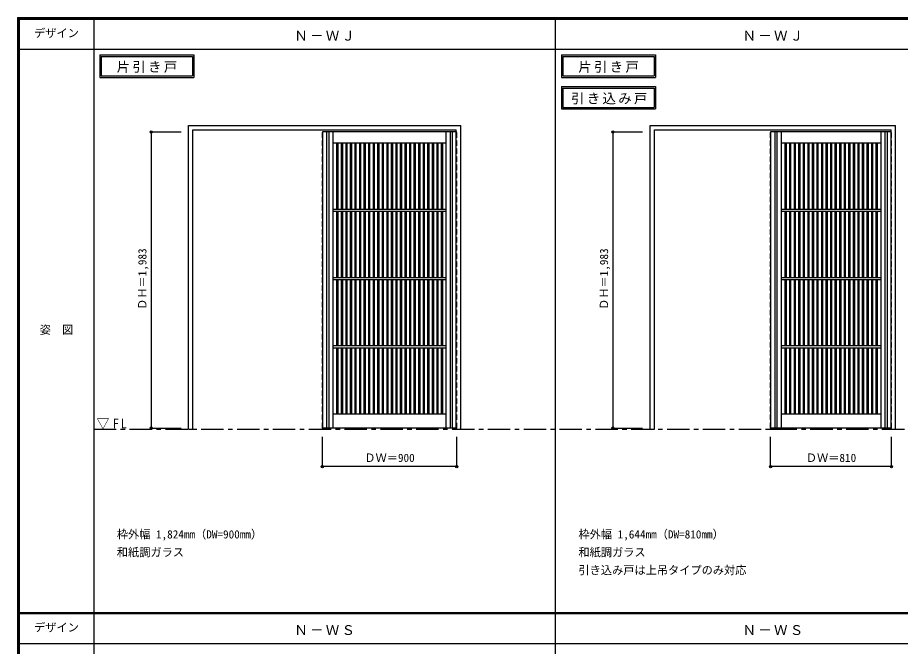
# Model space of a CAD drawing. Units: millimetres, scale not verified. Extents: x -6000 to 5700, y -4307 to 4260.
# Drawn here: x -6000 to -87, y -36 to 4175 of the extents above; entities that cross this region are included whole.
import ezdxf
from ezdxf.enums import TextEntityAlignment as Align

# ---------------------------------------------------------------- set-up
doc = ezdxf.new("R2010")
doc.units = ezdxf.units.MM
doc.header["$LTSCALE"] = 30
doc.header["$PDMODE"] = 32
doc.header["$PDSIZE"] = 15
doc.linetypes.add('CHAIN1', pattern=[8, 5, -1, 1, -1])
doc.linetypes.add('DASHED1', pattern=[1.8, 1.2, -0.6])
for name, color, linetype in [('0-1_通り芯', 7, 'CHAIN1'), ('0-2_扉', 4, 'DASHED1'), ('0-3_仕上げ', 3, 'Continuous'), ('0-4_枠', 3, 'Continuous'), ('0-A_文字', 7, 'Continuous'), ('0-B_寸法', 7, 'Continuous'), ('F-1_枠', 6, 'Continuous'), ('F-A_文字', 7, 'Continuous')]:
    doc.layers.add(name, color=color, linetype=linetype)
doc.styles.add('ＭＳ ゴシック', font='')
doc.styles.get('ＭＳ ゴシック').set_extended_font_data('MS Gothic')

msp = doc.modelspace()

# ---------------------------------------------------------------- linework, layer by layer
at = {"layer": '0-1_通り芯'}
msp.add_line((-5490, 1418), (3233.5, 1418), dxfattribs=at)
at = {"layer": '0-2_扉'}
for p, q in [((-3958.75, 3409.5), (-3958.75, 3405.5)), ((-3061.75, 3409.5), (-3058.75, 3409.5)), ((-3058.75, 1426.5), (-3058.75, 3409.5)), ((-956.25, 3409.5), (-956.25, 3405.5)), ((-149.25, 3409.5), (-146.25, 3409.5)), ((-3061.75, 1426.5), (-3058.75, 1426.5))]:
    msp.add_line(p, q, dxfattribs=at)
at = {"layer": '0-2_扉', "color": 3, "linetype": 'Continuous'}
for p, q in [((-3061.75, 3409.5), (-3958.75, 3409.5)), ((-3958.75, 3409.5), (-3958.75, 1426.5)), ((-956.25, 3409.5), (-956.25, 1426.5)), ((-149.25, 3409.5), (-956.25, 3409.5)), ((-3061.75, 1426.5), (-3958.75, 1426.5)), ((-149.25, 1426.5), (-956.25, 1426.5))]:
    msp.add_line(p, q, dxfattribs=at)
at = {"layer": '0-2_扉'}
msp.add_lwpolyline([(-149.25, 1426.5), (-146.25, 1426.5), (-146.25, 3409.5)], dxfattribs=at)
at = {"layer": '0-3_仕上げ'}
for p, q in [((-3931.25, 3409.5), (-3931.25, 1426.5)), ((-3916.25, 3409.5), (-3916.25, 1426.5)), ((-3101.25, 1426.5), (-3101.25, 3409.5)), ((-3086.25, 1426.5), (-3086.25, 3409.5)), ((-928.75, 3409.5), (-928.75, 1426.5)), ((-913.75, 3409.5), (-913.75, 1426.5)), ((-188.75, 1426.5), (-188.75, 3409.5)), ((-173.75, 1426.5), (-173.75, 3409.5)), ((-3863.5, 3333.5), (-3863.5, 2891)), ((-3855.5, 3333.5), (-3855.5, 2891)), ((-3833, 3333.5), (-3833, 2891)), ((-3825, 3333.5), (-3825, 2891)), ((-3802.5, 3333.5), (-3802.5, 2891)), ((-3794.5, 3333.5), (-3794.5, 2891)), ((-3772, 3333.5), (-3772, 2891)), ((-3764, 3333.5), (-3764, 2891)), ((-3741.5, 3333.5), (-3741.5, 2891)), ((-3733.5, 3333.5), (-3733.5, 2891)), ((-3711, 3333.5), (-3711, 2891)), ((-3703, 3333.5), (-3703, 2891)), ((-3680.5, 3333.5), (-3680.5, 2891)), ((-3672.5, 3333.5), (-3672.5, 2891)), ((-3650, 3333.5), (-3650, 2891)), ((-3642, 3333.5), (-3642, 2891)), ((-3619.5, 3333.5), (-3619.5, 2891)), ((-3611.5, 3333.5), (-3611.5, 2891)), ((-3589, 3333.5), (-3589, 2891)), ((-3581, 3333.5), (-3581, 2891)), ((-3558.5, 3333.5), (-3558.5, 2891)), ((-3550.5, 3333.5), (-3550.5, 2891)), ((-3528, 3333.5), (-3528, 2891)), ((-3520, 3333.5), (-3520, 2891)), ((-3497.5, 3333.5), (-3497.5, 2891)), ((-3489.5, 3333.5), (-3489.5, 2891)), ((-3467, 3333.5), (-3467, 2891)), ((-3459, 3333.5), (-3459, 2891)), ((-3436.5, 3333.5), (-3436.5, 2891)), ((-3428.5, 3333.5), (-3428.5, 2891)), ((-3406, 3333.5), (-3406, 2891)), ((-3398, 3333.5), (-3398, 2891)), ((-3375.5, 3333.5), (-3375.5, 2891)), ((-3367.5, 3333.5), (-3367.5, 2891)), ((-3345, 3333.5), (-3345, 2891)), ((-3337, 3333.5), (-3337, 2891)), ((-3314.5, 3333.5), (-3314.5, 2891)), ((-3306.5, 3333.5), (-3306.5, 2891)), ((-3284, 3333.5), (-3284, 2891)), ((-3276, 3333.5), (-3276, 2891)), ((-3253.5, 3333.5), (-3253.5, 2891)), ((-3245.5, 3333.5), (-3245.5, 2891)), ((-3223, 3333.5), (-3223, 2891)), ((-3215, 3333.5), (-3215, 2891)), ((-3192.5, 3333.5), (-3192.5, 2891)), ((-3184.5, 3333.5), (-3184.5, 2891)), ((-3162, 3333.5), (-3162, 2891)), ((-3154, 3333.5), (-3154, 2891)), ((-860.25, 3333.5), (-860.25, 2891)), ((-852.25, 3333.5), (-852.25, 2891)), ((-829.75, 3333.5), (-829.75, 2891)), ((-821.75, 3333.5), (-821.75, 2891)), ((-799.25, 3333.5), (-799.25, 2891)), ((-791.25, 3333.5), (-791.25, 2891)), ((-768.75, 3333.5), (-768.75, 2891)), ((-760.75, 3333.5), (-760.75, 2891)), ((-738.25, 3333.5), (-738.25, 2891)), ((-730.25, 3333.5), (-730.25, 2891)), ((-707.75, 3333.5), (-707.75, 2891)), ((-699.75, 3333.5), (-699.75, 2891)), ((-677.25, 3333.5), (-677.25, 2891)), ((-669.25, 3333.5), (-669.25, 2891)), ((-646.75, 3333.5), (-646.75, 2891)), ((-638.75, 3333.5), (-638.75, 2891)), ((-616.25, 3333.5), (-616.25, 2891)), ((-608.25, 3333.5), (-608.25, 2891)), ((-585.75, 3333.5), (-585.75, 2891)), ((-577.75, 3333.5), (-577.75, 2891)), ((-555.25, 3333.5), (-555.25, 2891)), ((-547.25, 3333.5), (-547.25, 2891)), ((-524.75, 3333.5), (-524.75, 2891)), ((-516.75, 3333.5), (-516.75, 2891)), ((-494.25, 3333.5), (-494.25, 2891)), ((-486.25, 3333.5), (-486.25, 2891)), ((-463.75, 3333.5), (-463.75, 2891)), ((-455.75, 3333.5), (-455.75, 2891)), ((-433.25, 3333.5), (-433.25, 2891)), ((-425.25, 3333.5), (-425.25, 2891)), ((-402.75, 3333.5), (-402.75, 2891)), ((-394.75, 3333.5), (-394.75, 2891)), ((-372.25, 3333.5), (-372.25, 2891)), ((-364.25, 3333.5), (-364.25, 2891)), ((-341.75, 3333.5), (-341.75, 2891)), ((-333.75, 3333.5), (-333.75, 2891)), ((-311.25, 3333.5), (-311.25, 2891)), ((-303.25, 3333.5), (-303.25, 2891)), ((-280.75, 3333.5), (-280.75, 2891)), ((-272.75, 3333.5), (-272.75, 2891)), ((-250.25, 3333.5), (-250.25, 2891)), ((-242.25, 3333.5), (-242.25, 2891)), ((-3128.75, 2891), (-3888.75, 2891)), ((-3128.75, 2876), (-3888.75, 2876)), ((-3863.5, 2876), (-3863.5, 2433.5)), ((-3855.5, 2876), (-3855.5, 2433.5)), ((-3833, 2876), (-3833, 2433.5)), ((-3825, 2876), (-3825, 2433.5)), ((-3802.5, 2876), (-3802.5, 2433.5)), ((-3794.5, 2876), (-3794.5, 2433.5)), ((-3772, 2876), (-3772, 2433.5)), ((-3764, 2876), (-3764, 2433.5)), ((-3741.5, 2876), (-3741.5, 2433.5)), ((-3733.5, 2876), (-3733.5, 2433.5)), ((-3711, 2876), (-3711, 2433.5)), ((-3703, 2876), (-3703, 2433.5)), ((-3680.5, 2876), (-3680.5, 2433.5)), ((-3672.5, 2876), (-3672.5, 2433.5)), ((-3650, 2876), (-3650, 2433.5)), ((-3642, 2876), (-3642, 2433.5)), ((-3619.5, 2876), (-3619.5, 2433.5)), ((-3611.5, 2876), (-3611.5, 2433.5)), ((-3589, 2876), (-3589, 2433.5)), ((-3581, 2876), (-3581, 2433.5)), ((-3558.5, 2876), (-3558.5, 2433.5)), ((-3550.5, 2876), (-3550.5, 2433.5)), ((-3528, 2876), (-3528, 2433.5)), ((-3520, 2876), (-3520, 2433.5)), ((-3497.5, 2876), (-3497.5, 2433.5)), ((-3489.5, 2876), (-3489.5, 2433.5)), ((-3467, 2876), (-3467, 2433.5)), ((-3459, 2876), (-3459, 2433.5)), ((-3436.5, 2876), (-3436.5, 2433.5)), ((-3428.5, 2876), (-3428.5, 2433.5)), ((-3406, 2876), (-3406, 2433.5)), ((-3398, 2876), (-3398, 2433.5)), ((-3375.5, 2876), (-3375.5, 2433.5)), ((-3367.5, 2876), (-3367.5, 2433.5)), ((-3345, 2876), (-3345, 2433.5)), ((-3337, 2876), (-3337, 2433.5)), ((-3314.5, 2876), (-3314.5, 2433.5)), ((-3306.5, 2876), (-3306.5, 2433.5)), ((-3284, 2876), (-3284, 2433.5)), ((-3276, 2876), (-3276, 2433.5)), ((-3253.5, 2876), (-3253.5, 2433.5)), ((-3245.5, 2876), (-3245.5, 2433.5)), ((-3223, 2876), (-3223, 2433.5)), ((-3215, 2876), (-3215, 2433.5)), ((-3192.5, 2876), (-3192.5, 2433.5)), ((-3184.5, 2876), (-3184.5, 2433.5)), ((-3162, 2876), (-3162, 2433.5)), ((-3154, 2876), (-3154, 2433.5)), ((-216.25, 2891), (-886.25, 2891)), ((-216.25, 2876), (-886.25, 2876)), ((-860.25, 2876), (-860.25, 2433.5)), ((-852.25, 2876), (-852.25, 2433.5)), ((-829.75, 2876), (-829.75, 2433.5)), ((-821.75, 2876), (-821.75, 2433.5)), ((-799.25, 2876), (-799.25, 2433.5)), ((-791.25, 2876), (-791.25, 2433.5)), ((-768.75, 2876), (-768.75, 2433.5)), ((-760.75, 2876), (-760.75, 2433.5)), ((-738.25, 2876), (-738.25, 2433.5)), ((-730.25, 2876), (-730.25, 2433.5)), ((-707.75, 2876), (-707.75, 2433.5)), ((-699.75, 2876), (-699.75, 2433.5)), ((-677.25, 2876), (-677.25, 2433.5)), ((-669.25, 2876), (-669.25, 2433.5)), ((-646.75, 2876), (-646.75, 2433.5)), ((-638.75, 2876), (-638.75, 2433.5)), ((-616.25, 2876), (-616.25, 2433.5)), ((-608.25, 2876), (-608.25, 2433.5)), ((-585.75, 2876), (-585.75, 2433.5)), ((-577.75, 2876), (-577.75, 2433.5)), ((-555.25, 2876), (-555.25, 2433.5)), ((-547.25, 2876), (-547.25, 2433.5)), ((-524.75, 2876), (-524.75, 2433.5)), ((-516.75, 2876), (-516.75, 2433.5)), ((-494.25, 2876), (-494.25, 2433.5)), ((-486.25, 2876), (-486.25, 2433.5)), ((-463.75, 2876), (-463.75, 2433.5)), ((-455.75, 2876), (-455.75, 2433.5)), ((-433.25, 2876), (-433.25, 2433.5)), ((-425.25, 2876), (-425.25, 2433.5)), ((-402.75, 2876), (-402.75, 2433.5)), ((-394.75, 2876), (-394.75, 2433.5)), ((-372.25, 2876), (-372.25, 2433.5)), ((-364.25, 2876), (-364.25, 2433.5)), ((-341.75, 2876), (-341.75, 2433.5)), ((-333.75, 2876), (-333.75, 2433.5)), ((-311.25, 2876), (-311.25, 2433.5)), ((-303.25, 2876), (-303.25, 2433.5)), ((-280.75, 2876), (-280.75, 2433.5)), ((-272.75, 2876), (-272.75, 2433.5)), ((-250.25, 2876), (-250.25, 2433.5)), ((-242.25, 2876), (-242.25, 2433.5)), ((-3128.75, 2433.5), (-3888.75, 2433.5)), ((-216.25, 2433.5), (-886.25, 2433.5)), ((-3128.75, 2418.5), (-3888.75, 2418.5)), ((-3863.5, 2418.5), (-3863.5, 1976)), ((-3855.5, 2418.5), (-3855.5, 1976)), ((-3833, 2418.5), (-3833, 1976)), ((-3825, 2418.5), (-3825, 1976)), ((-3802.5, 2418.5), (-3802.5, 1976)), ((-3794.5, 2418.5), (-3794.5, 1976)), ((-3772, 2418.5), (-3772, 1976)), ((-3764, 2418.5), (-3764, 1976)), ((-3741.5, 2418.5), (-3741.5, 1976)), ((-3733.5, 2418.5), (-3733.5, 1976)), ((-3711, 2418.5), (-3711, 1976)), ((-3703, 2418.5), (-3703, 1976)), ((-3680.5, 2418.5), (-3680.5, 1976)), ((-3672.5, 2418.5), (-3672.5, 1976)), ((-3650, 2418.5), (-3650, 1976)), ((-3642, 2418.5), (-3642, 1976)), ((-3619.5, 2418.5), (-3619.5, 1976)), ((-3611.5, 2418.5), (-3611.5, 1976)), ((-3589, 2418.5), (-3589, 1976)), ((-3581, 2418.5), (-3581, 1976)), ((-3558.5, 2418.5), (-3558.5, 1976)), ((-3550.5, 2418.5), (-3550.5, 1976)), ((-3528, 2418.5), (-3528, 1976)), ((-3520, 2418.5), (-3520, 1976)), ((-3497.5, 2418.5), (-3497.5, 1976)), ((-3489.5, 2418.5), (-3489.5, 1976)), ((-3467, 2418.5), (-3467, 1976)), ((-3459, 2418.5), (-3459, 1976)), ((-3436.5, 2418.5), (-3436.5, 1976)), ((-3428.5, 2418.5), (-3428.5, 1976)), ((-3406, 2418.5), (-3406, 1976)), ((-3398, 2418.5), (-3398, 1976)), ((-3375.5, 2418.5), (-3375.5, 1976)), ((-3367.5, 2418.5), (-3367.5, 1976)), ((-3345, 2418.5), (-3345, 1976)), ((-3337, 2418.5), (-3337, 1976)), ((-3314.5, 2418.5), (-3314.5, 1976)), ((-3306.5, 2418.5), (-3306.5, 1976)), ((-3284, 2418.5), (-3284, 1976)), ((-3276, 2418.5), (-3276, 1976)), ((-3253.5, 2418.5), (-3253.5, 1976)), ((-3245.5, 2418.5), (-3245.5, 1976)), ((-3223, 2418.5), (-3223, 1976)), ((-3215, 2418.5), (-3215, 1976)), ((-3192.5, 2418.5), (-3192.5, 1976)), ((-3184.5, 2418.5), (-3184.5, 1976)), ((-3162, 2418.5), (-3162, 1976)), ((-3154, 2418.5), (-3154, 1976)), ((-216.25, 2418.5), (-886.25, 2418.5)), ((-860.25, 2418.5), (-860.25, 1976)), ((-852.25, 2418.5), (-852.25, 1976)), ((-829.75, 2418.5), (-829.75, 1976)), ((-821.75, 2418.5), (-821.75, 1976)), ((-799.25, 2418.5), (-799.25, 1976)), ((-791.25, 2418.5), (-791.25, 1976)), ((-768.75, 2418.5), (-768.75, 1976)), ((-760.75, 2418.5), (-760.75, 1976)), ((-738.25, 2418.5), (-738.25, 1976)), ((-730.25, 2418.5), (-730.25, 1976)), ((-707.75, 2418.5), (-707.75, 1976)), ((-699.75, 2418.5), (-699.75, 1976)), ((-677.25, 2418.5), (-677.25, 1976)), ((-669.25, 2418.5), (-669.25, 1976)), ((-646.75, 2418.5), (-646.75, 1976)), ((-638.75, 2418.5), (-638.75, 1976)), ((-616.25, 2418.5), (-616.25, 1976)), ((-608.25, 2418.5), (-608.25, 1976)), ((-585.75, 2418.5), (-585.75, 1976)), ((-577.75, 2418.5), (-577.75, 1976)), ((-555.25, 2418.5), (-555.25, 1976)), ((-547.25, 2418.5), (-547.25, 1976)), ((-524.75, 2418.5), (-524.75, 1976)), ((-516.75, 2418.5), (-516.75, 1976)), ((-494.25, 2418.5), (-494.25, 1976)), ((-486.25, 2418.5), (-486.25, 1976)), ((-463.75, 2418.5), (-463.75, 1976)), ((-455.75, 2418.5), (-455.75, 1976)), ((-433.25, 2418.5), (-433.25, 1976)), ((-425.25, 2418.5), (-425.25, 1976)), ((-402.75, 2418.5), (-402.75, 1976)), ((-394.75, 2418.5), (-394.75, 1976)), ((-372.25, 2418.5), (-372.25, 1976)), ((-364.25, 2418.5), (-364.25, 1976)), ((-341.75, 2418.5), (-341.75, 1976)), ((-333.75, 2418.5), (-333.75, 1976)), ((-311.25, 2418.5), (-311.25, 1976)), ((-303.25, 2418.5), (-303.25, 1976)), ((-280.75, 2418.5), (-280.75, 1976)), ((-272.75, 2418.5), (-272.75, 1976)), ((-250.25, 2418.5), (-250.25, 1976)), ((-242.25, 2418.5), (-242.25, 1976)), ((-3128.75, 1976), (-3888.75, 1976)), ((-3128.75, 1961), (-3888.75, 1961)), ((-3863.5, 1961), (-3863.5, 1518.5)), ((-3855.5, 1961), (-3855.5, 1518.5)), ((-3833, 1961), (-3833, 1518.5)), ((-3825, 1961), (-3825, 1518.5)), ((-3802.5, 1961), (-3802.5, 1518.5)), ((-3794.5, 1961), (-3794.5, 1518.5)), ((-3772, 1961), (-3772, 1518.5)), ((-3764, 1961), (-3764, 1518.5)), ((-3741.5, 1961), (-3741.5, 1518.5)), ((-3733.5, 1961), (-3733.5, 1518.5)), ((-3711, 1961), (-3711, 1518.5)), ((-3703, 1961), (-3703, 1518.5)), ((-3680.5, 1961), (-3680.5, 1518.5)), ((-3672.5, 1961), (-3672.5, 1518.5)), ((-3650, 1961), (-3650, 1518.5)), ((-3642, 1961), (-3642, 1518.5)), ((-3619.5, 1961), (-3619.5, 1518.5)), ((-3611.5, 1961), (-3611.5, 1518.5)), ((-3589, 1961), (-3589, 1518.5)), ((-3581, 1961), (-3581, 1518.5)), ((-3558.5, 1961), (-3558.5, 1518.5)), ((-3550.5, 1961), (-3550.5, 1518.5)), ((-3528, 1961), (-3528, 1518.5)), ((-3520, 1961), (-3520, 1518.5)), ((-3497.5, 1961), (-3497.5, 1518.5)), ((-3489.5, 1961), (-3489.5, 1518.5)), ((-3467, 1961), (-3467, 1518.5)), ((-3459, 1961), (-3459, 1518.5)), ((-3436.5, 1961), (-3436.5, 1518.5)), ((-3428.5, 1961), (-3428.5, 1518.5)), ((-3406, 1961), (-3406, 1518.5)), ((-3398, 1961), (-3398, 1518.5)), ((-3375.5, 1961), (-3375.5, 1518.5)), ((-3367.5, 1961), (-3367.5, 1518.5)), ((-3345, 1961), (-3345, 1518.5)), ((-3337, 1961), (-3337, 1518.5)), ((-3314.5, 1961), (-3314.5, 1518.5)), ((-3306.5, 1961), (-3306.5, 1518.5)), ((-3284, 1961), (-3284, 1518.5)), ((-3276, 1961), (-3276, 1518.5)), ((-3253.5, 1961), (-3253.5, 1518.5)), ((-3245.5, 1961), (-3245.5, 1518.5)), ((-3223, 1961), (-3223, 1518.5)), ((-3215, 1961), (-3215, 1518.5)), ((-3192.5, 1961), (-3192.5, 1518.5)), ((-3184.5, 1961), (-3184.5, 1518.5)), ((-3162, 1961), (-3162, 1518.5)), ((-3154, 1961), (-3154, 1518.5)), ((-216.25, 1976), (-886.25, 1976)), ((-216.25, 1961), (-886.25, 1961)), ((-860.25, 1961), (-860.25, 1518.5)), ((-852.25, 1961), (-852.25, 1518.5)), ((-829.75, 1961), (-829.75, 1518.5)), ((-821.75, 1961), (-821.75, 1518.5)), ((-799.25, 1961), (-799.25, 1518.5)), ((-791.25, 1961), (-791.25, 1518.5)), ((-768.75, 1961), (-768.75, 1518.5)), ((-760.75, 1961), (-760.75, 1518.5)), ((-738.25, 1961), (-738.25, 1518.5)), ((-730.25, 1961), (-730.25, 1518.5)), ((-707.75, 1961), (-707.75, 1518.5)), ((-699.75, 1961), (-699.75, 1518.5)), ((-677.25, 1961), (-677.25, 1518.5)), ((-669.25, 1961), (-669.25, 1518.5)), ((-646.75, 1961), (-646.75, 1518.5)), ((-638.75, 1961), (-638.75, 1518.5)), ((-616.25, 1961), (-616.25, 1518.5)), ((-608.25, 1961), (-608.25, 1518.5)), ((-585.75, 1961), (-585.75, 1518.5)), ((-577.75, 1961), (-577.75, 1518.5)), ((-555.25, 1961), (-555.25, 1518.5)), ((-547.25, 1961), (-547.25, 1518.5)), ((-524.75, 1961), (-524.75, 1518.5)), ((-516.75, 1961), (-516.75, 1518.5)), ((-494.25, 1961), (-494.25, 1518.5)), ((-486.25, 1961), (-486.25, 1518.5)), ((-463.75, 1961), (-463.75, 1518.5)), ((-455.75, 1961), (-455.75, 1518.5)), ((-433.25, 1961), (-433.25, 1518.5)), ((-425.25, 1961), (-425.25, 1518.5)), ((-402.75, 1961), (-402.75, 1518.5)), ((-394.75, 1961), (-394.75, 1518.5)), ((-372.25, 1961), (-372.25, 1518.5)), ((-364.25, 1961), (-364.25, 1518.5)), ((-341.75, 1961), (-341.75, 1518.5)), ((-333.75, 1961), (-333.75, 1518.5)), ((-311.25, 1961), (-311.25, 1518.5)), ((-303.25, 1961), (-303.25, 1518.5)), ((-280.75, 1961), (-280.75, 1518.5)), ((-272.75, 1961), (-272.75, 1518.5)), ((-250.25, 1961), (-250.25, 1518.5)), ((-242.25, 1961), (-242.25, 1518.5))]:
    msp.add_line(p, q, dxfattribs=at)
at = {"layer": '0-3_仕上げ', "color": 7}
for p, q in [((-3888.75, 3409.5), (-3888.75, 1426.5)), ((-3128.75, 1426.5), (-3128.75, 3409.5)), ((-886.25, 3409.5), (-886.25, 1426.5)), ((-216.25, 1426.5), (-216.25, 3409.5)), ((-3128.75, 3333.5), (-3888.75, 3333.5)), ((-216.25, 3333.5), (-886.25, 3333.5)), ((-3128.75, 1518.5), (-3888.75, 1518.5)), ((-216.25, 1518.5), (-886.25, 1518.5))]:
    msp.add_line(p, q, dxfattribs=at)
at = {"layer": '0-4_枠'}
for p, q in [((-4855.75, 1418), (-4855.75, 3453)), ((-4855.75, 3453), (-3031.75, 3453)), ((-3031.75, 1418), (-3031.75, 3453)), ((-1763.25, 1418), (-1763.25, 3453)), ((-1763.25, 3453), (-119.25, 3453)), ((-119.25, 1418), (-119.25, 3453)), ((-4825.75, 3423), (-3061.75, 3423)), ((-4825.75, 1418), (-4825.75, 3423)), ((-3061.75, 1418), (-3061.75, 3423)), ((-1733.25, 3423), (-149.25, 3423)), ((-1733.25, 1418), (-1733.25, 3423)), ((-149.25, 1418), (-149.25, 3423)), ((-3958.75, 1426.5), (-3958.75, 1418)), ((-3928.75, 1426.5), (-3928.75, 1418)), ((-956.25, 1426.5), (-956.25, 1418)), ((-926.25, 1426.5), (-926.25, 1418)), ((-4855.75, 1418), (-4825.75, 1418)), ((-3958.75, 1418), (-3928.75, 1418)), ((-3061.75, 1418), (-3031.75, 1418)), ((-1763.25, 1418), (-1733.25, 1418)), ((-956.25, 1418), (-926.25, 1418)), ((-149.25, 1418), (-119.25, 1418))]:
    msp.add_line(p, q, dxfattribs=at)
at = {"layer": '0-4_枠', "color": 4, "linetype": 'DASHED1'}
for p, q in [((-3958.75, 1426.5), (-3958.75, 3423)), ((-3928.75, 1426.5), (-3928.75, 3423)), ((-956.25, 1426.5), (-956.25, 3423)), ((-926.25, 1426.5), (-926.25, 3423))]:
    msp.add_line(p, q, dxfattribs=at)
at = {"layer": '0-A_文字'}
for p, q in [((-5450, 3925), (-5450, 3775)), ((-5440, 3915), (-5440, 3785)), ((-5440, 3915), (-4828.97, 3915)), ((-4828.97, 3915), (-4828.97, 3785)), ((-2357.5, 3925), (-2357.5, 3775)), ((-2347.5, 3915), (-2347.5, 3785)), ((-2347.5, 3915), (-1736.47, 3915)), ((-1736.47, 3915), (-1736.47, 3785)), ((-5440, 3785), (-4828.97, 3785)), ((-2347.5, 3785), (-1736.47, 3785)), ((-5450, 3775), (-4818.97, 3775)), ((-2357.5, 3775), (-1726.47, 3775)), ((-2357.5, 3713.53), (-2357.5, 3563.53)), ((-2347.5, 3703.53), (-2347.5, 3573.53)), ((-2347.5, 3703.53), (-1736.47, 3703.53)), ((-1736.47, 3703.53), (-1736.47, 3573.53)), ((-2357.5, 3563.53), (-1726.47, 3563.53)), ((-2347.5, 3573.53), (-1736.47, 3573.53))]:
    msp.add_line(p, q, dxfattribs=at)
for points in [[(-5450, 3925), (-4818.97, 3925), (-4818.97, 3775)], [(-2357.5, 3925), (-1726.47, 3925), (-1726.47, 3775)], [(-2357.5, 3713.53), (-1726.47, 3713.53), (-1726.47, 3563.53)]]:
    msp.add_lwpolyline(points, dxfattribs=at)
at = {"layer": '0-B_寸法', "color": 4}
for p, q in [((-5105.75, 3409.5), (-5105.75, 1426.5)), ((-5105.75, 3409.5), (-4905.75, 3409.5)), ((-2013.25, 3409.5), (-2013.25, 1426.5)), ((-2013.25, 3409.5), (-1813.25, 3409.5)), ((-5105.75, 1426.5), (-4905.75, 1426.5)), ((-2013.25, 1426.5), (-1813.25, 1426.5)), ((-3958.75, 1168), (-3958.75, 1368)), ((-3058.75, 1168), (-3058.75, 1368)), ((-956.25, 1168), (-956.25, 1368)), ((-146.25, 1168), (-146.25, 1368)), ((-3058.75, 1168), (-3958.75, 1168)), ((-146.25, 1168), (-956.25, 1168))]:
    msp.add_line(p, q, dxfattribs=at)
at = {"layer": '0-B_寸法'}
for p in [(-5105.75, 3409.5), (-2013.25, 3409.5), (-5105.75, 1426.5), (-2013.25, 1426.5), (-3958.75, 1168), (-3058.75, 1168), (-956.25, 1168), (-146.25, 1168)]:
    msp.add_point(p, dxfattribs=at)
at = {"layer": 'F-1_枠'}
for p, q in [((-6000, 4175), (5700, 4175)), ((-6000, 4175), (-6000, -4205)), ((-6000, 4170), (5700, 4170)), ((-6000, 4165), (5700, 4165)), ((-5995, 4175), (-5995, -4205)), ((-5990, 4175), (-5990, -4205)), ((-5490, 4175), (-5490, -3790)), ((-2397.5, -3790), (-2397.5, 4175)), ((-6000, 3965), (5700, 3965)), ((-6000, 190.5), (5700, 190.5)), ((-6000, 187.5), (5700, 187.5)), ((-6000, 184.5), (5700, 184.5)), ((-6000, -15.5), (5700, -15.5))]:
    msp.add_line(p, q, dxfattribs=at)

# ---------------------------------------------------------------- texts
at = {"layer": '0-A_文字', "style": 'ＭＳ ゴシック'}
for s, p in [('枠外幅 1,824mm（DW=900mm）', (-5335.75, 670.5)), ('枠外幅 1,644mm（DW=810mm）', (-2243.25, 670.5)), ('和紙調ガラス', (-5335.75, 550.5)), ('和紙調ガラス', (-2243.25, 550.5)), ('引き込み戸は上吊タイプのみ対応', (-2243.25, 430.5))]:
    msp.add_text(s, height=54.99, dxfattribs=at).set_placement(p, align=Align.BOTTOM_LEFT)
at = {"layer": '0-A_文字', "char_height": 65.98, "attachment_point": 7, "style": 'ＭＳ ゴシック'}
for s, insert in [('\\T1.17;Ｎ－ＷＪ', (-4146.25, 4020)), ('\\T1.17;Ｎ－ＷＪ', (-1143.75, 4020)), ('\\T1.17;片引き戸', (-5336.98, 3805)), ('\\T1.17;片引き戸', (-2244.48, 3805)), ('\\T1.17;引き込み戸', (-2292.84, 3593.53)), ('\\T1.26;\\W0.95;▽FL', (-5471.25, 1418)), ('\\T1.17;Ｎ－ＷＳ', (-4146.25, 39.5)), ('\\T1.17;Ｎ－ＷＳ', (-1143.75, 39.5))]:
    msp.add_mtext(s, dxfattribs=dict(at, insert=insert))
at = {"layer": '0-B_寸法', "style": 'ＭＳ ゴシック'}
for p in [(-5120.75, 2217.75), (-2028.25, 2217.75)]:
    msp.add_text('ＤＨ＝1,983', height=54.99, rotation=90, dxfattribs=at).set_placement(p, align=Align.BOTTOM_LEFT)
for s, p in [('ＤＷ＝900', (-3677.5, 1183)), ('ＤＷ＝810', (-720, 1183))]:
    msp.add_text(s, height=54.99, dxfattribs=at).set_placement(p, align=Align.BOTTOM_LEFT)
at = {"layer": 'F-A_文字', "style": 'ＭＳ ゴシック'}
for s, p in [('デザイン', (-5890, 4027.5)), ('姿\u3000図', (-5852.5, 2040.25)), ('デザイン', (-5890, 47))]:
    msp.add_text(s, height=54.99, dxfattribs=at).set_placement(p, align=Align.BOTTOM_LEFT)

doc.saveas('drawing.dxf')
